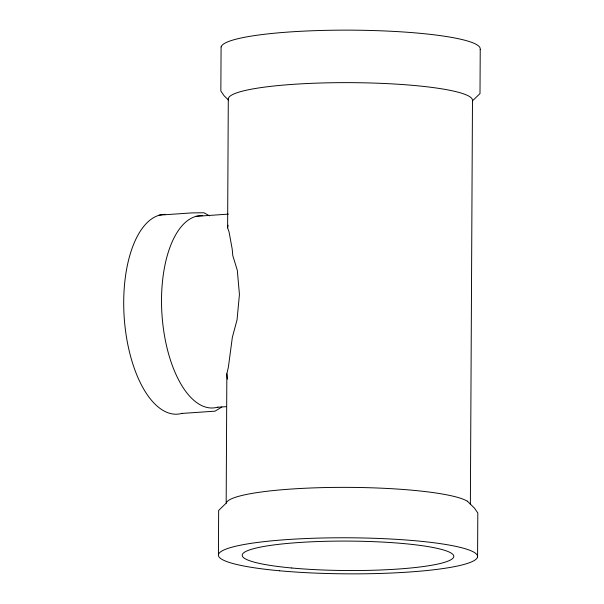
<?xml version="1.0" encoding="UTF-8"?>
<svg xmlns="http://www.w3.org/2000/svg" width="604" height="604" viewBox="0 0 604 604"><rect width="100%" height="100%" fill="white"/><g stroke="black" fill="none" stroke-linecap="round" stroke-linejoin="round"><path stroke-width="0.91" d="M218.429 554.532L218.656 510.425L226.175 503.155L226.855 373.763L228.38 367.141L232.351 337.342L237.055 319.795L239.433 294.397L237.312 270.335L232.774 255.545L232.208 249.158L229.082 231.996L227.617 227.821L228.297 98.429M221.087 46.893L220.853 91L224.031 95.696L228.652 100.249M470.365 504.627L472.479 100.845L479.999 93.575L480.233 49.468M477.575 557.107L477.809 513L474.623 508.304L467.368 501.146M227.617 227.821L228.07 225.201M221.857 407.021L215.039 411.158L182.257 413.408M159.003 215.16L191.785 212.902L203.933 212.767L209.588 215.854M195.5 216.383L228.365 214.126M217.885 407.224L226.334 406.651M226.855 373.763L227.436 379.169M217.87 407.104A96.361 44.794 86.1 0 1 162.159 317.07A96.361 44.794 86.1 0 1 202.665 215.658M226.266 503.155A122.076 16.988 0.3 0 1 336.534 487.39A122.076 16.988 0.3 0 1 467.217 501.154M221.17 46.893A129.566 18.029 0.3 0 1 355.129 30.185A129.566 18.029 0.3 0 1 480.142 49.468M228.387 98.429A122.076 16.988 0.3 0 1 354.586 82.68A122.076 16.988 0.3 0 1 472.396 100.845M182.242 413.287A100.098 46.538 86.1 0 1 124.454 320.762A100.098 46.538 86.1 0 1 165.504 214.367M291.815 568.002A105.775 14.723 0.3 0 0 453.71 556.896A105.775 14.723 0.3 0 0 298.474 542.551A105.775 14.723 0.3 0 0 291.815 568.002M279.388 570.757A129.566 18.029 0.3 0 0 477.485 557.107A129.566 18.029 0.3 0 0 287.127 539.583A129.566 18.029 0.3 0 0 279.388 570.757"/></g></svg>
